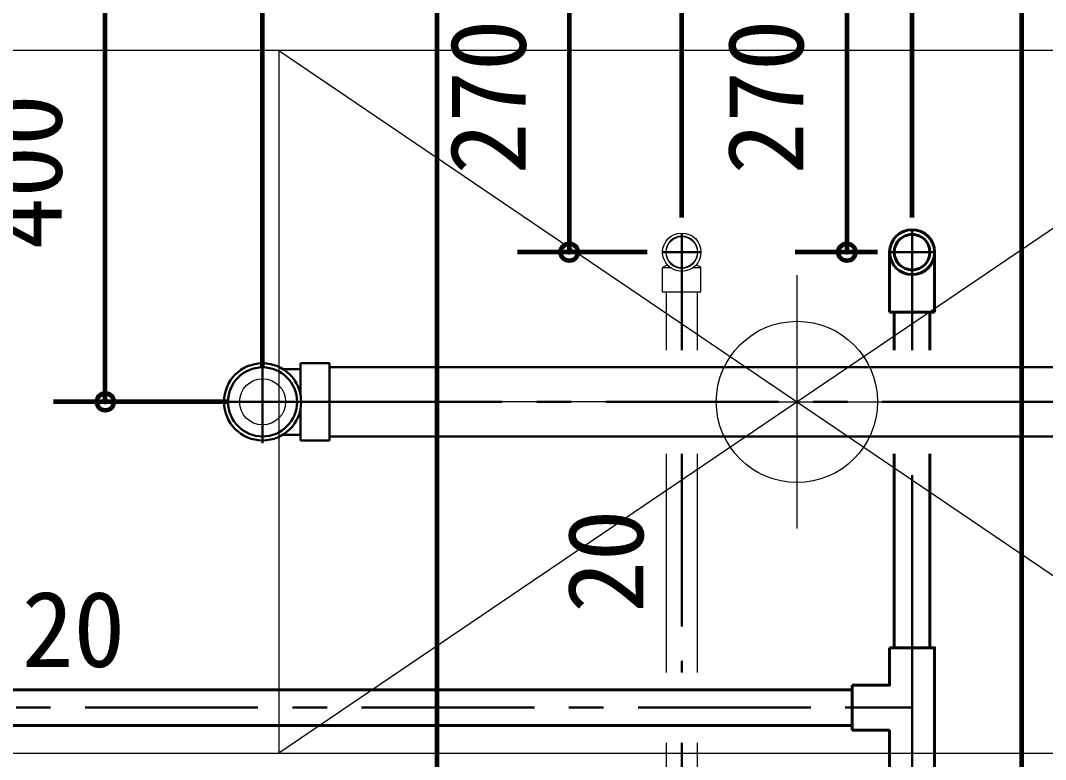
# Model space of a CAD drawing. Units: millimetres at full size, sheet at 1:30. Extents: x -16828 to 149130, y 47892 to 100313.
# Drawn here: x 2706 to 3596, y 62840 to 63482 of the extents above; entities that cross this region are included whole.
import ezdxf
from ezdxf.enums import TextEntityAlignment as Align

# ---------------------------------------------------------------- set-up
doc = ezdxf.new("R2010")
doc.units = ezdxf.units.MM
doc.header["$LTSCALE"] = 30
doc.header["$PDMODE"] = 32
doc.header["$PDSIZE"] = 15
doc.linetypes.add('CHAIN1', pattern=[8, 5, -1, 1, -1])
for name, color, linetype, lineweight in [('3-1_AIHO57-排水立上げ', 7, 'Continuous', 15), ('3-2_AIHO56-排水接続', 7, 'Continuous', 15), ('3-7_AIHO47-厨房機器アウトライン', 7, 'Continuous', 15), ('3-8_AIHO30-厨房機器LL', 7, 'Continuous', 15), ('9-9_配管－汚水１：硬質塩ビ管（ＤＶ）', 2, 'Continuous', 30), ('9-A_配管－給水３：ＶＬＰ(ＶＤ)', 5, 'Continuous', 40), ('9-B_配管－給湯１２：ＨＴＬＰ（ＵＸ）', 3, 'Continuous', 20), ('9-E_配管－給湯１：ＣＵＰ(Ｍ)', 1, 'Continuous', 60)]:
    doc.layers.add(name, color=color, linetype=linetype, lineweight=lineweight)
doc.styles.add('ＭＳ ゴシック', font='')
doc.styles.get('ＭＳ ゴシック').set_extended_font_data('MS Gothic')

msp = doc.modelspace()

# ---------------------------------------------------------------- linework, layer by layer
at = {"layer": '3-1_AIHO57-排水立上げ'}
msp.add_line((3309.96, 63150.86), (2935.96, 63150.86), dxfattribs=at)
msp.add_circle((2915.96, 63150.86), 20, dxfattribs=at)
at = {"layer": '3-2_AIHO56-排水接続'}
for p, q in [((3379.96, 63260.86), (3379.96, 63040.86)), ((3269.96, 63150.86), (3489.96, 63150.86))]:
    msp.add_line(p, q, dxfattribs=at)
msp.add_circle((3379.96, 63150.86), 70, dxfattribs=at)
at = {"layer": '3-7_AIHO47-厨房機器アウトライン'}
msp.add_line((2929.96, 63455.86), (2929.96, 62845.86), dxfattribs=at)
msp.add_lwpolyline([(2129.96, 62845.86), (3829.96, 62845.86), (3829.96, 63455.86), (2129.96, 63455.86)], close=True, dxfattribs=at)
at = {"layer": '3-8_AIHO30-厨房機器LL'}
for p, q in [((2929.96, 63455.86), (2929.96, 62845.86)), ((3829.96, 63455.86), (2929.96, 62845.86)), ((2929.96, 63455.86), (3829.96, 62845.86)), ((2129.96, 62845.86), (3829.96, 62845.86))]:
    msp.add_line(p, q, dxfattribs=at)
msp.add_lwpolyline([(3829.96, 62845.86), (3829.96, 63455.86), (2129.96, 63455.86)], dxfattribs=at)
at = {"layer": '9-9_配管－汚水１：硬質塩ビ管（ＤＶ）', "linetype": 'CHAIN1'}
for p, q in [((2915.96, 63114.86), (2915.96, 63186.86)), ((2879.96, 63150.86), (2951.96, 63150.86)), ((2973.96, 63150.86), (2945.96, 63150.86)), ((2973.96, 63150.86), (4669.96, 63150.86))]:
    msp.add_line(p, q, dxfattribs=at)
at = {"layer": '9-9_配管－汚水１：硬質塩ビ管（ＤＶ）'}
for p, q in [((2948.96, 63184.36), (2973.96, 63184.36)), ((2948.96, 63184.36), (2948.96, 63156.63)), ((2948.96, 63179.36), (2933.56, 63179.36)), ((4669.96, 63180.86), (2973.96, 63180.86)), ((2948.96, 63117.36), (2948.96, 63145.09)), ((2948.96, 63122.36), (2933.56, 63122.36)), ((2973.96, 63120.86), (4669.96, 63120.86))]:
    msp.add_line(p, q, dxfattribs=at)
msp.add_lwpolyline([(2973.96, 63184.36), (2973.96, 63117.36), (2948.96, 63117.36)], dxfattribs=at)
msp.add_circle((2915.96, 63150.86), 30, dxfattribs=at)
for start, end in [(90, 180), (270, 90), (180, 270)]:
    msp.add_arc((2915.96, 63150.86), 33.5, start, end, dxfattribs=at)
at = {"layer": '9-A_配管－給水３：ＶＬＰ(ＶＤ)', "color": 2, "linetype": 'CHAIN1', "lineweight": 30}
for p, q in [((3479.96, 63262.26), (3479.96, 63299.46)), ((3461.36, 63280.86), (3498.56, 63280.86)), ((3479.96, 63228.86), (3479.96, 63265.36)), ((3479.96, 63195.86), (3479.96, 63228.86)), ((3479.96, 62937.34), (3479.96, 63105.86)), ((3479.96, 62937.34), (3479.96, 62885.34)), ((2281.96, 62885.34), (3427.96, 62885.34)), ((3427.96, 62885.34), (3479.96, 62885.34)), ((3479.96, 62833.34), (3479.96, 62885.34))]:
    msp.add_line(p, q, dxfattribs=at)
at = {"layer": '9-A_配管－給水３：ＶＬＰ(ＶＤ)'}
for p, q in [((3460.46, 63280.86), (3460.46, 63228.86)), ((3499.46, 63228.86), (3499.46, 63280.86)), ((3499.46, 63228.86), (3460.46, 63228.86)), ((3464.46, 63228.86), (3464.46, 63195.86)), ((3495.46, 63195.86), (3495.46, 63228.86)), ((3464.46, 63105.86), (3464.46, 62937.34)), ((3495.46, 62937.34), (3495.46, 63105.86)), ((3427.96, 62900.84), (2281.96, 62900.84)), ((3427.96, 62865.84), (3427.96, 62904.84)), ((2281.96, 62869.84), (3427.96, 62869.84)), ((3427.96, 62865.84), (3460.46, 62865.84)), ((3460.46, 62833.34), (3460.46, 62865.84))]:
    msp.add_line(p, q, dxfattribs=at)
for points in [[(3427.96, 62904.84), (3460.46, 62904.84), (3460.46, 62937.34)], [(3499.46, 62833.34), (3499.46, 62937.34), (3460.46, 62937.34)]]:
    msp.add_lwpolyline(points, dxfattribs=at)
for radius in [19.5, 15.5]:
    msp.add_circle((3479.96, 63280.86), radius, dxfattribs=at)
msp.add_arc((3479.96, 63280.86), 19.5, 0, 180, dxfattribs=at)
at = {"layer": '9-B_配管－給湯１２：ＨＴＬＰ（ＵＸ）', "color": 2, "linetype": 'CHAIN1', "lineweight": 30}
for p, q in [((3279.96, 63264.54), (3279.96, 63297.18)), ((3263.64, 63280.86), (3296.28, 63280.86)), ((3279.96, 63246.36), (3279.96, 63267.26)), ((3279.96, 63246.36), (3279.96, 63195.86)), ((3279.96, 63105.86), (3279.96, 62915.84)), ((3279.96, 62854.84), (3279.96, 62521.86))]:
    msp.add_line(p, q, dxfattribs=at)
at = {"layer": '9-B_配管－給湯１２：ＨＴＬＰ（ＵＸ）'}
for p, q in [((3263.31, 63246.36), (3263.31, 63267.12)), ((3263.47, 63267.66), (3269.81, 63267.66)), ((3263.89, 63268.03), (3267.08, 63269.49)), ((3290.11, 63267.66), (3296.45, 63267.66)), ((3296.03, 63268.03), (3292.84, 63269.49)), ((3266.36, 63246.36), (3266.36, 63195.86)), ((3293.56, 63195.86), (3293.56, 63246.36)), ((3266.36, 63105.86), (3266.36, 62915.84)), ((3293.56, 62915.84), (3293.56, 63105.86)), ((3266.36, 62854.84), (3266.36, 62521.86)), ((3293.56, 62521.86), (3293.56, 62854.84))]:
    msp.add_line(p, q, dxfattribs=at)
msp.add_lwpolyline([(3263.31, 63246.36), (3296.61, 63246.36), (3296.61, 63267.12)], dxfattribs=at)
for radius in [16.65, 13.6]:
    msp.add_circle((3279.96, 63280.86), radius, dxfattribs=at)
for centre, radius, start, end in [((3279.96, 63280.86), 13.9, 90, 180), ((3279.96, 63280.86), 13.9, 270, 90), ((3279.96, 63280.86), 13.9, 180, 270), ((3264.31, 63267.12), 1, 114.69156, 180), ((3266.66, 63270.4), 1, 294.69156, 325.47797), ((3293.26, 63270.4), 1, 214.52203, 245.30844), ((3295.61, 63267.12), 1, 0, 65.30844)]:
    msp.add_arc(centre, radius, start, end, dxfattribs=at)
at = {"layer": '9-E_配管－給湯１：ＣＵＰ(Ｍ)'}
for p, q in [((3479.96, 63310.86), (3479.96, 64654.92)), ((3279.96, 63310.86), (3279.96, 64494.37)), ((2915.96, 63180.86), (2915.96, 64320.33)), ((2779.43, 63150.86), (2779.43, 63550.86)), ((3067.45, 60231.86), (3067.45, 63550.86)), ((3182.28, 63550.86), (3182.28, 63280.86)), ((3423.32, 63550.86), (3423.32, 63280.86)), ((3575.23, 60230.86), (3575.23, 63550.86)), ((3249.96, 63280.86), (3137.28, 63280.86)), ((3449.96, 63280.86), (3378.32, 63280.86)), ((2885.96, 63150.86), (2734.43, 63150.86))]:
    msp.add_line(p, q, dxfattribs=at)
for p in [(3182.28, 63280.86), (3423.32, 63280.86), (2779.43, 63150.86)]:
    msp.add_point(p, dxfattribs=at)

# ---------------------------------------------------------------- texts
at = {"layer": '9-A_配管－給水３：ＶＬＰ(ＶＤ)', "color": 7, "style": 'ＭＳ ゴシック'}
msp.add_text('20', height=65.98, dxfattribs=at).set_placement((2706.92, 62900.84), align=Align.BOTTOM_LEFT)
at = {"layer": '9-B_配管－給湯１２：ＨＴＬＰ（ＵＸ）', "color": 7, "style": 'ＭＳ ゴシック'}
msp.add_text('20', height=65.98, rotation=90, dxfattribs=at).set_placement((3266.36, 62967.61), align=Align.BOTTOM_LEFT)
at = {"layer": '9-E_配管－給湯１：ＣＵＰ(Ｍ)', "style": 'ＭＳ ゴシック'}
for s, p in [('270', (3164.28, 63348.36)), ('270', (3405.32, 63348.36)), ('400', (2761.43, 63283.36))]:
    msp.add_text(s, height=65.98, rotation=90, dxfattribs=at).set_placement(p, align=Align.BOTTOM_LEFT)

doc.saveas('drawing.dxf')
